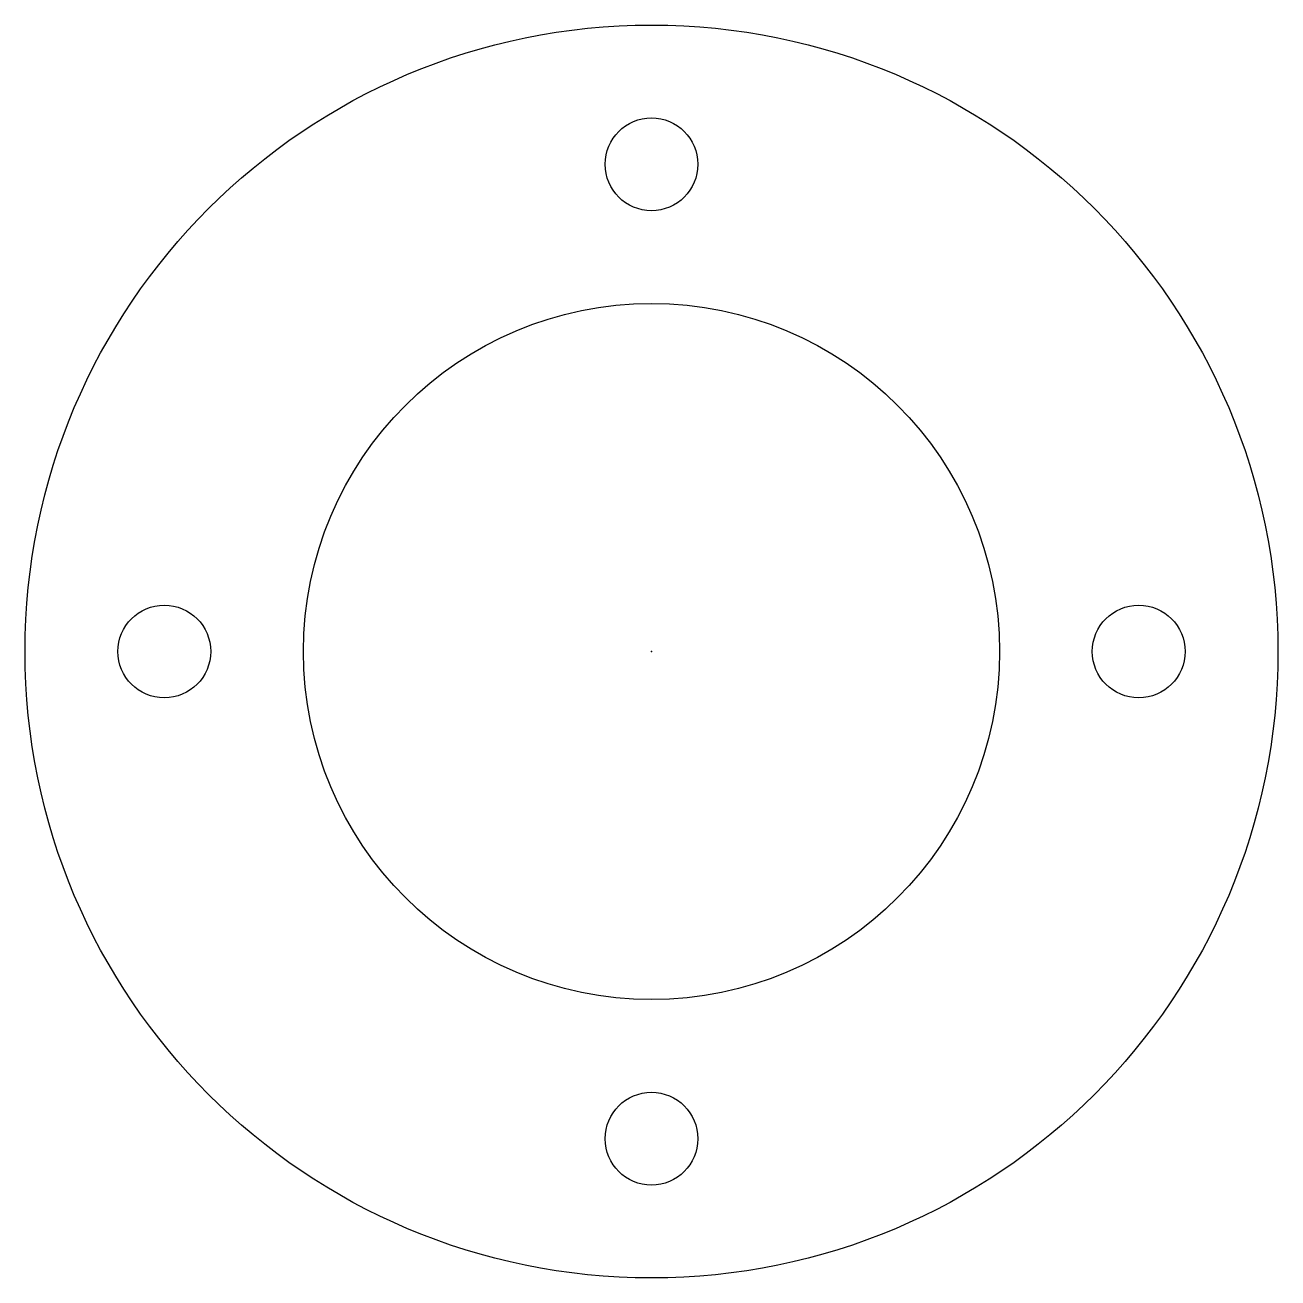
# Model space of a CAD drawing. Header units: centimetres. Extents: x -2.7 to 2.7, y -2.7 to 2.7.
import ezdxf

# ---------------------------------------------------------------- set-up
doc = ezdxf.new("R2010")
doc.units = ezdxf.units.CM
doc.header["$MEASUREMENT"] = 0
doc.layers.add('Retainer Mount Plate v1_Sketch1', color=7, linetype='Continuous')

msp = doc.modelspace()

# ---------------------------------------------------------------- linework, layer by layer
at = {"layer": 'Retainer Mount Plate v1_Sketch1'}
for centre, radius in [((0, 0), 2.7), ((0, 2.1), 0.2), ((0, 0), 1.5), ((-2.1, 0), 0.2), ((2.1, 0), 0.2), ((0, -2.1), 0.2)]:
    msp.add_circle(centre, radius, dxfattribs=at)
msp.add_point((0, 0), dxfattribs=at)

doc.saveas('drawing.dxf')
